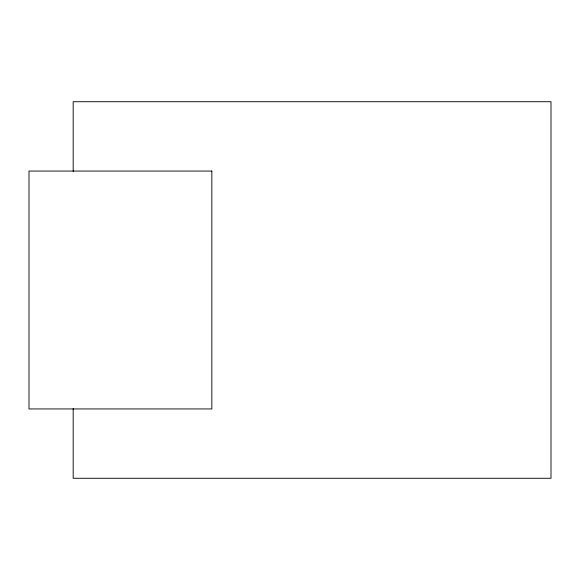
<?xml version="1.0" encoding="UTF-8"?>
<svg xmlns="http://www.w3.org/2000/svg" width="580" height="580" viewBox="0 0 580 580"><rect width="100%" height="100%" fill="white"/><g stroke="black" fill="none" stroke-linecap="round" stroke-linejoin="round"><path stroke-width="0.87" d="M73.181 171.426L73.181 101.725L551 101.725L551 478.275L73.181 478.275L73.181 408.574M211.838 171.056L29 171.056L29 408.943L211.838 408.943L211.838 171.056"/></g></svg>
